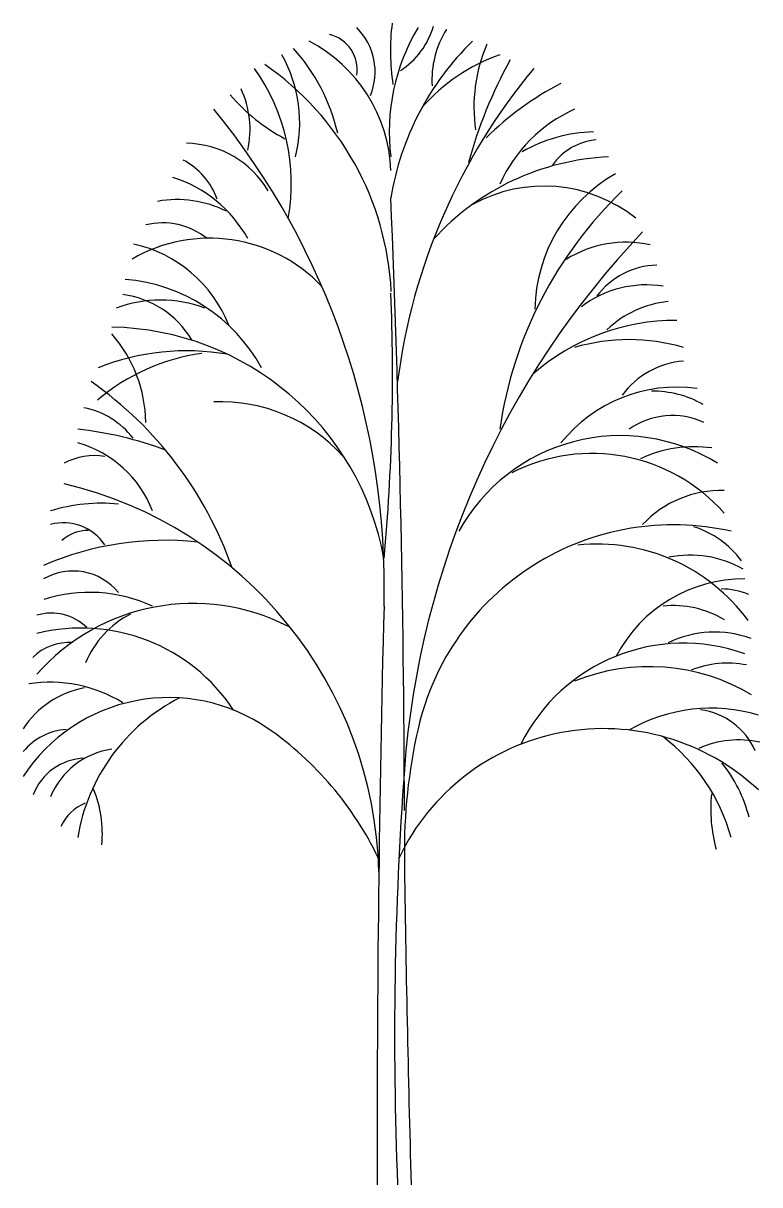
# Model space of a CAD drawing. Extents: x 109.78 to 113.84, y 88.6 to 95.
import ezdxf

# ---------------------------------------------------------------- set-up
doc = ezdxf.new("R2010")
doc.units = 0
doc.header["$LTSCALE"] = 0.5
doc.header["$MEASUREMENT"] = 0
doc.layers.get('0').update_dxf_attribs({"linetype": 'CONTINUOUS'})

# ---------------------------------------------------------------- blocks, each defined once
blk = doc.blocks.new('TREE-8')
for centre, radius, start, end in [((-11.82, 163.36), 9.19, 337.6199, 45), ((29.31, 154.54), 29.86, 149.1409, 187.0817), ((32.12, 166.45), 32.5, 172.8507, 188.7407), ((-5.21, 173.28), 11.6, 302.9299, 344.017), ((19.85, 162.11), 14.14, 148.0257, 183.3357), ((-22.53, 148.12), 22.22, 1.8965, 62.6548), ((-10.62, 163.66), 5.36, 351.4164, 75.9638), ((40.61, 138.13), 41.48, 134.226, 170.6683), ((35.66, 158.13), 23.77, 157.0329, 188.0155), ((-34.07, 155.86), 20.37, 345.7932, 29.3961), ((-35.38, 148.06), 27.97, 12.9491, 42.0467), ((24.76, 140.19), 27.23, 109.4899, 138.8839), ((-44.1, 146.97), 29.16, 349.8241, 35.3862), ((-43.37, 128.91), 43.17, 2.887, 55.3859), ((89.54, 106.57), 89.57, 140.2412, 172.7616), ((77.53, 131.83), 68.89, 151.1182, 164.6578), ((-35.32, 154.86), 14.32, 347.9052, 24.7751), ((44.88, 122.29), 44.24, 117.1856, 134.8692), ((-2.86, 178), 27.71, 220.5732, 242.0069), ((-112.01, 87.73), 110.73, 358.5131, 39.2961), ((35.68, 137.86), 21.93, 114.2277, 155.7723), ((30.16, 131.7), 22.86, 91.8004, 119.3322), ((-30.56, 138.66), 14.2, 30.4522, 89.0349), ((30.74, 144.47), 8.96, 95.6068, 144.6184), ((-35.95, 140.9), 10.8, 20.4726, 61.6691), ((33.37, 113.85), 37.05, 92.6215, 137.7573), ((-38.19, 129.46), 19.31, 29.1153, 72.3059), ((44.23, 128.02), 23.4, 119.5551, 178.8246), ((22.18, 124.86), 21.71, 51.5463, 118.9264), ((75.45, 102.25), 60.38, 133.7643, 171.8035), ((-31.71, 128.44), 16.15, 63.3481, 100.2135), ((-2298.29, 48.77), 2299.98, 0.15167, 2.39439), ((-33.82, 130.86), 10.31, 50.9061, 104.0362), ((-26.94, 116.2), 22.72, 43.4031, 120.0724), ((129.53, 51.46), 128.2, 136.4108, 175.7988), ((34.22, 121.84), 16.49, 77.4564, 122.1433), ((-42.33, 118.93), 19.59, 21.6728, 77.5672), ((39.06, 123.6), 11.37, 91.6024, 143.2538), ((-41.31, 107.92), 25.02, 28.5019, 85.4503), ((37.18, 116.36), 15.7, 80.8377, 127.2348), ((-34.15, 111.16), 18.67, 69.6236, 110.3764), ((-41.45, 116.92), 13.83, 30.8445, 82.6614), ((-293.32, 118.86), 293.25, 354.7171, 2.3453), ((42.03, 114.34), 15.37, 96.0346, 133.6065), ((41.63, 94.77), 32.08, 89.9069, 131.1083), ((-42.06, 84.46), 41.4, 10.2887, 88.9822), ((-56.41, 111.59), 20.09, 0.755, 41.3201), ((34.68, 95.86), 28.16, 73.4956, 106.5044), ((-23.92, 92.05), 30.22, 97.91, 130.1963), ((-30.32, 87.61), 34.77, 80.0636, 111.9544), ((43.63, 108.54), 12.36, 94.431, 143.6782), ((-76.6, 71.94), 56.12, 19.3009, 54.8967), ((41.81, 95.02), 22.02, 82.52, 141.0828), ((38.07, 101.22), 15.24, 60.4806, 90.3849), ((-25.27, 90.8), 24.08, 41.8202, 92.5125), ((-47.74, 102.2), 12.04, 37.4502, 78.8949), ((41.05, 101.73), 11.13, 65.4495, 124.9393), ((-51.98, 58.39), 52.77, 69.392, 83.8417), ((33.42, 82.83), 27.08, 58.2361, 151.251), ((-50.82, 92.86), 16.62, 21.1613, 74.2914), ((44.28, 89.72), 18.56, 82.0548, 115.2693), ((-43.82, 97.36), 9.62, 81.0274, 117.8973), ((29.22, 81.36), 25.93, 41.434, 116.9616), ((-62.16, 44.37), 60.1, 1.4131, 76.6857), ((48.23, 86.02), 15.84, 88.3921, 136.8476), ((-42.82, 74.36), 25.62, 84.4007, 107.0205), ((-48.42, 89.76), 7.35, 33.9063, 104.9816), ((-44.82, 90.28), 5.7, 89.1356, 132.1643), ((41.18, 58.36), 38.45, 77.2288, 167.2288), ((40.18, 83.52), 13.6, 36.0274, 72.8973), ((-33.47, 49.5), 45.04, 83.9252, 113.3542), ((30, 66.49), 27.5, 36.2334, 95.9647), ((43.66, 76.73), 15.63, 60.1933, 101.5831), ((-47, 81.4), 8.62, 39.2691, 120.1212), ((51.53, 67.72), 21.14, 89.6087, 152.3534), ((47.94, 75.79), 11.62, 68.076, 88.6276), ((-44.61, 64.69), 22.2, 65.2624, 107.5849), ((-29.35, 54.7), 30.56, 62.6859, 138.7404), ((-50.15, 76.56), 7.28, 44.9915, 107.1817), ((-32.07, 71.1), 14.17, 117.2179, 157.5431), ((2993.57, 7.12), 2995.9, 178.51308, 180.13885), ((41.18, 70.36), 14.58, 59.0362, 95.9061), ((-45.82, 54.81), 26.84, 33.4373, 104.0141), ((47.24, 65.55), 15.51, 69.7136, 116.0084), ((-47.55, 71.86), 7.67, 86.3395, 134.5532), ((42.68, 52.78), 26.64, 70.2572, 153.7224), ((37.65, 46.45), 29.52, 59.3899, 111.8127), ((49.18, 61.98), 14.51, 79.0311, 111.6753), ((-50.37, 53.3), 20.38, 58.4608, 98.8731), ((-42.82, 59.36), 13.73, 100.4915, 146.8887), ((-32.92, 45.86), 25.57, 55.1851, 146.822), ((-18.55, 46.33), 28.14, 117.06, 170.7357), ((46.72, 45.69), 24.18, 73.2799, 119.9264), ((43.93, 59.63), 10.08, 23.3852, 82.875), ((-47.34, 57.7), 9.08, 94.2677, 140.1452), ((-46.2, 26.77), 48.83, 25.6003, 55.1851), ((30.92, 33.61), 33.26, 46.8139, 154.5555), ((82.8, 48.92), 81.13, 167.2288, 180.7532), ((22.74, 43.46), 27.93, 15.3635, 52.7885), ((50.81, 50.6), 14.61, 77.8549, 113.7746), ((-39.64, 52.42), 11.56, 98.3362, 157.4138), ((-45.07, 54.17), 8.35, 91.6585, 159.1591), ((32.3, 48.85), 20.62, 14.0362, 39.0939), ((536.32, 21.58), 536.09, 175.7988, 182.3228), ((-59.97, 51.44), 17.27, 354.591, 22.3181), ((70, 55.11), 23.32, 174.6662, 194.8363), ((-42.88, 49.85), 6.48, 111.0822, 156.1334), ((3125.5, 88.93), 3124.1, 180.75323, 181.63375)]:
    blk.add_arc(centre, radius, start, end)
blk = doc.blocks.new('IPE_ROXO')
at = {"xscale": 0.75, "yscale": 0.75, "zscale": 0.75}
blk.add_blockref('TREE-8', (0, 0), dxfattribs=at)

msp = doc.modelspace()

# ---------------------------------------------------------------- block references
at = {"xscale": 0.05, "yscale": 0.05, "zscale": 0.05}
msp.add_blockref('IPE_ROXO', (111.8166, 88.6044), dxfattribs=at)

doc.saveas('drawing.dxf')
